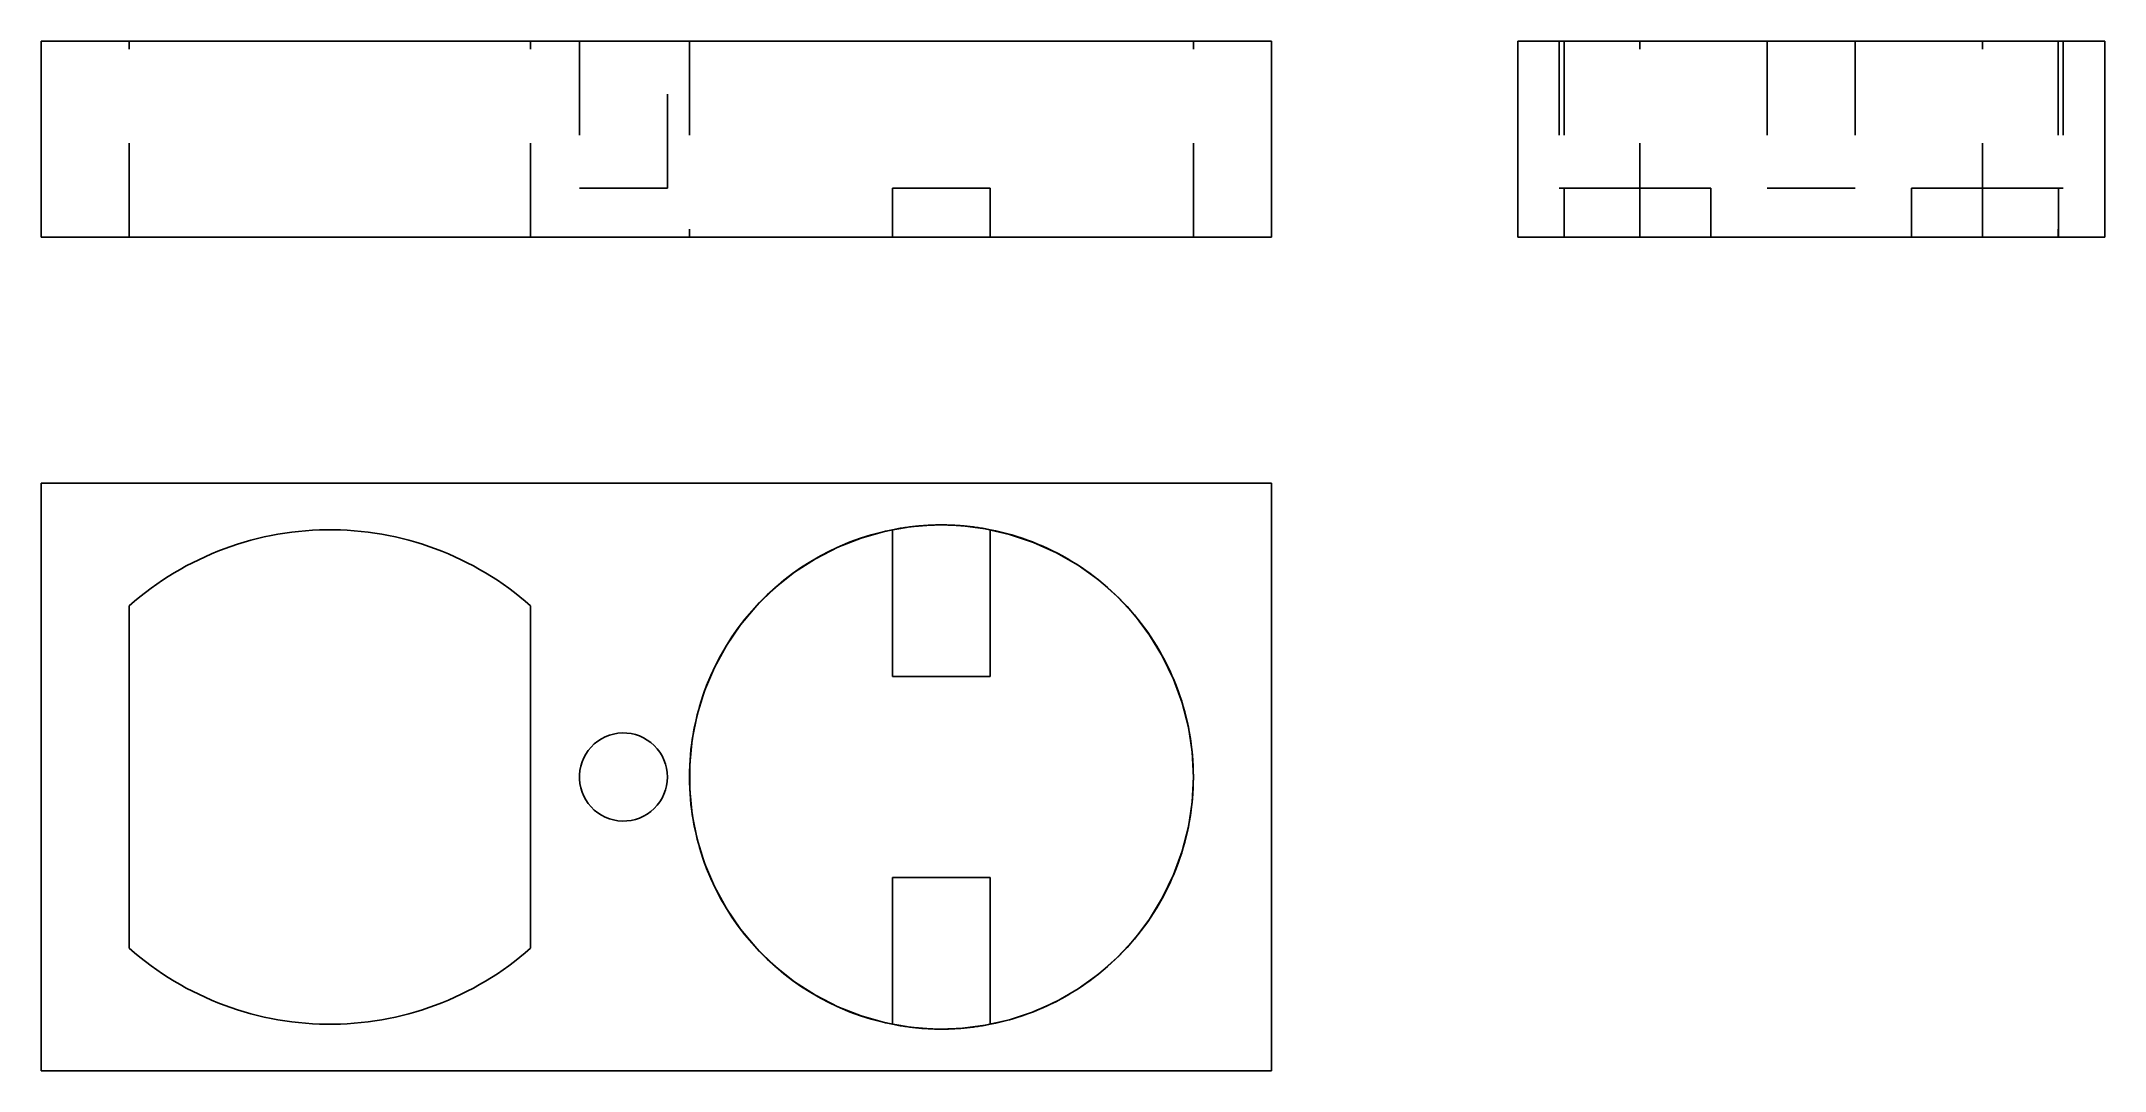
# Model space of a CAD drawing. Extents: x 0 to 2.2, y 0 to 1.1.
import ezdxf

# ---------------------------------------------------------------- set-up
doc = ezdxf.new("R2010")
doc.units = 0
doc.linetypes.add('HIDDEN', pattern=[0.06548, 0.043675, -0.021805])
for name, color, linetype in [('FRONT', 7, 'CONTINUOUS'), ('FRONT_HID', 7, 'HIDDEN'), ('LEFT', 7, 'CONTINUOUS'), ('LEFT_HID', 7, 'HIDDEN'), ('TOP', 7, 'CONTINUOUS'), ('TOP_HID', 7, 'HIDDEN')]:
    doc.layers.add(name, color=color, linetype=linetype)

msp = doc.modelspace()

# ---------------------------------------------------------------- linework, layer by layer
at = {"layer": 'FRONT'}
for p, q in [((1.309598, 1.095063), (0, 1.095063)), ((0, 0.886777), (0, 1.095063)), ((1.309598, 0.886777), (1.309598, 1.095063)), ((1.309598, 0.886777), (0, 0.886777))]:
    msp.add_line(p, q, dxfattribs=at)
at = {"layer": 'FRONT_HID', "linetype": 'HIDDEN'}
for p, q in [((0.093729, 1.095063), (0.520715, 1.095063)), ((0.093729, 0.886777), (0.093729, 1.095063)), ((0.093729, 0.886777), (0.093729, 1.095063)), ((0.520715, 1.095063), (0.093729, 1.095063)), ((0.093729, 0.886777), (0.093729, 1.095063)), ((0.520715, 0.886777), (0.520715, 1.095063)), ((0.520715, 0.886777), (0.520715, 1.095063)), ((0.520715, 0.886777), (0.520715, 1.095063)), ((0.666515, 1.095063), (0.572786, 1.095063)), ((0.572786, 1.095063), (0.666515, 1.095063)), ((0.572786, 1.095063), (0.572786, 0.938849)), ((0.666515, 0.938849), (0.666515, 1.095063)), ((1.226283, 1.095063), (0.689947, 1.095063)), ((0.689947, 1.095063), (1.226283, 1.095063)), ((0.689947, 1.095063), (0.689947, 0.886777)), ((1.226283, 0.886777), (1.226283, 1.095063)), ((0.666515, 0.938849), (0.572786, 0.938849)), ((0.572786, 0.938849), (0.666515, 0.938849)), ((1.010187, 0.938849), (0.906044, 0.938849)), ((0.906044, 0.886777), (0.906044, 0.938849)), ((0.906044, 0.886777), (0.906044, 0.938849)), ((0.906044, 0.938849), (1.010187, 0.938849)), ((0.906044, 0.938849), (1.010187, 0.938849)), ((0.906044, 0.886777), (0.906044, 0.938849)), ((0.906044, 0.886777), (0.906044, 0.938849)), ((1.010187, 0.938849), (0.906044, 0.938849)), ((1.010187, 0.886777), (1.010187, 0.938849)), ((1.010187, 0.886777), (1.010187, 0.938849)), ((1.010187, 0.886777), (1.010187, 0.938849)), ((1.010187, 0.886777), (1.010187, 0.938849)), ((0.093729, 0.886777), (0.520715, 0.886777)), ((0.520715, 0.886777), (0.093729, 0.886777)), ((0.577249, 0.886777), (0.574274, 0.886777)), ((0.574274, 0.886777), (0.577249, 0.886777)), ((0.580225, 0.886777), (0.577249, 0.886777)), ((0.577249, 0.886777), (0.580225, 0.886777)), ((0.583201, 0.886777), (0.580225, 0.886777)), ((0.580225, 0.886777), (0.583201, 0.886777)), ((0.586176, 0.886777), (0.583201, 0.886777)), ((0.583201, 0.886777), (0.586176, 0.886777)), ((0.589152, 0.886777), (0.586176, 0.886777)), ((0.586176, 0.886777), (0.589152, 0.886777)), ((0.592127, 0.886777), (0.589152, 0.886777)), ((0.589152, 0.886777), (0.592127, 0.886777)), ((0.595103, 0.886777), (0.592127, 0.886777)), ((0.592127, 0.886777), (0.595103, 0.886777)), ((0.598078, 0.886777), (0.595103, 0.886777)), ((0.595103, 0.886777), (0.598078, 0.886777)), ((0.601054, 0.886777), (0.598078, 0.886777)), ((0.598078, 0.886777), (0.601054, 0.886777)), ((0.604029, 0.886777), (0.601054, 0.886777)), ((0.601054, 0.886777), (0.604029, 0.886777)), ((0.607005, 0.886777), (0.604029, 0.886777)), ((0.604029, 0.886777), (0.607005, 0.886777)), ((0.60998, 0.886777), (0.607005, 0.886777)), ((0.607005, 0.886777), (0.60998, 0.886777)), ((0.612956, 0.886777), (0.60998, 0.886777)), ((0.60998, 0.886777), (0.612956, 0.886777)), ((0.615931, 0.886777), (0.612956, 0.886777)), ((0.612956, 0.886777), (0.615931, 0.886777)), ((0.618907, 0.886777), (0.615931, 0.886777)), ((0.615931, 0.886777), (0.618907, 0.886777)), ((0.621882, 0.886777), (0.618907, 0.886777)), ((0.618907, 0.886777), (0.621882, 0.886777)), ((0.624858, 0.886777), (0.621882, 0.886777)), ((0.621882, 0.886777), (0.624858, 0.886777)), ((0.627833, 0.886777), (0.624858, 0.886777)), ((0.624858, 0.886777), (0.627833, 0.886777)), ((0.630809, 0.886777), (0.627833, 0.886777)), ((0.627833, 0.886777), (0.630809, 0.886777)), ((0.633784, 0.886777), (0.630809, 0.886777)), ((0.630809, 0.886777), (0.633784, 0.886777)), ((0.63676, 0.886777), (0.633784, 0.886777)), ((0.633784, 0.886777), (0.63676, 0.886777)), ((0.639735, 0.886777), (0.63676, 0.886777)), ((0.63676, 0.886777), (0.639735, 0.886777)), ((0.642711, 0.886777), (0.639735, 0.886777)), ((0.639735, 0.886777), (0.642711, 0.886777)), ((0.645686, 0.886777), (0.642711, 0.886777)), ((0.642711, 0.886777), (0.645686, 0.886777)), ((0.648662, 0.886777), (0.645686, 0.886777)), ((0.645686, 0.886777), (0.648662, 0.886777)), ((0.651637, 0.886777), (0.648662, 0.886777)), ((0.648662, 0.886777), (0.651637, 0.886777)), ((0.654613, 0.886777), (0.651637, 0.886777)), ((0.651637, 0.886777), (0.654613, 0.886777)), ((0.657588, 0.886777), (0.654613, 0.886777)), ((0.654613, 0.886777), (0.657588, 0.886777)), ((0.660564, 0.886777), (0.657588, 0.886777)), ((0.657588, 0.886777), (0.660564, 0.886777)), ((0.663539, 0.886777), (0.660564, 0.886777)), ((0.660564, 0.886777), (0.663539, 0.886777)), ((0.666515, 0.886777), (0.663539, 0.886777)), ((0.663539, 0.886777), (0.666515, 0.886777)), ((0.906044, 0.886777), (0.689947, 0.886777)), ((0.689947, 0.886777), (0.906044, 0.886777)), ((1.010187, 0.886777), (0.906044, 0.886777)), ((0.906044, 0.886777), (1.010187, 0.886777)), ((0.906044, 0.886777), (1.010187, 0.886777)), ((1.010187, 0.886777), (0.906044, 0.886777)), ((1.226283, 0.886777), (1.010187, 0.886777)), ((1.010187, 0.886777), (1.226283, 0.886777))]:
    msp.add_line(p, q, dxfattribs=at)
at = {"layer": 'LEFT'}
for p, q in [((1.571517, 0.886777), (1.571517, 1.095063)), ((1.571517, 1.095063), (2.196375, 1.095063)), ((2.196375, 0.886777), (2.196375, 1.095063)), ((1.571517, 0.886777), (2.196375, 0.886777))]:
    msp.add_line(p, q, dxfattribs=at)
at = {"layer": 'LEFT_HID', "linetype": 'HIDDEN'}
for p, q in [((1.883946, 1.095063), (1.615778, 1.095063)), ((1.615778, 1.095063), (2.152114, 1.095063)), ((1.615778, 1.095063), (1.615778, 0.938849)), ((1.701696, 1.095063), (1.620985, 1.095063)), ((1.620985, 1.095063), (1.701696, 1.095063)), ((1.620985, 1.095063), (1.620985, 0.886777)), ((1.883946, 1.095063), (1.701696, 1.095063)), ((1.701696, 0.886777), (1.701696, 1.095063)), ((1.701696, 0.886777), (1.701696, 1.095063)), ((1.701696, 1.095063), (1.883946, 1.095063)), ((1.883946, 1.095063), (1.837082, 1.095063)), ((1.837082, 1.095063), (1.93081, 1.095063)), ((1.837082, 1.095063), (1.837082, 0.938849)), ((2.066196, 1.095063), (1.883946, 1.095063)), ((1.883946, 1.095063), (2.066196, 1.095063)), ((2.152114, 1.095063), (1.883946, 1.095063)), ((1.93081, 1.095063), (1.883946, 1.095063)), ((1.93081, 1.095063), (1.93081, 0.938849)), ((2.066196, 0.886777), (2.066196, 1.095063)), ((2.066196, 1.095063), (2.146907, 1.095063)), ((2.146907, 1.095063), (2.066196, 1.095063)), ((2.066196, 0.886777), (2.066196, 1.095063)), ((2.146907, 1.095063), (2.146907, 0.886777)), ((2.152114, 1.095063), (2.152114, 0.938849)), ((1.620882, 0.938849), (1.615778, 0.938849)), ((1.615778, 0.938849), (1.620882, 0.938849)), ((1.620882, 0.886777), (1.620882, 0.938849)), ((1.620882, 0.886777), (1.620882, 0.938849)), ((1.777096, 0.938849), (1.620882, 0.938849)), ((1.620882, 0.938849), (1.777096, 0.938849)), ((1.777096, 0.886777), (1.777096, 0.938849)), ((1.777096, 0.886777), (1.777096, 0.938849)), ((1.883946, 0.938849), (1.837082, 0.938849)), ((1.837082, 0.938849), (1.93081, 0.938849)), ((1.93081, 0.938849), (1.883946, 0.938849)), ((1.990796, 0.886777), (1.990796, 0.938849)), ((1.990796, 0.938849), (2.14701, 0.938849)), ((2.14701, 0.938849), (1.990796, 0.938849)), ((1.990796, 0.886777), (1.990796, 0.938849)), ((2.14701, 0.886777), (2.14701, 0.938849)), ((2.14701, 0.938849), (2.152114, 0.938849)), ((2.152114, 0.938849), (2.14701, 0.938849)), ((2.14701, 0.886777), (2.14701, 0.938849)), ((1.616021, 0.886777), (1.615859, 0.886777)), ((1.615859, 0.886777), (1.616021, 0.886777)), ((1.616183, 0.886777), (1.616021, 0.886777)), ((1.616021, 0.886777), (1.616183, 0.886777)), ((1.616345, 0.886777), (1.616183, 0.886777)), ((1.616183, 0.886777), (1.616345, 0.886777)), ((1.616507, 0.886777), (1.616345, 0.886777)), ((1.616345, 0.886777), (1.616507, 0.886777)), ((1.616669, 0.886777), (1.616507, 0.886777)), ((1.616507, 0.886777), (1.616669, 0.886777)), ((1.616831, 0.886777), (1.616669, 0.886777)), ((1.616669, 0.886777), (1.616831, 0.886777)), ((1.616993, 0.886777), (1.616831, 0.886777)), ((1.616831, 0.886777), (1.616993, 0.886777)), ((1.617155, 0.886777), (1.616993, 0.886777)), ((1.616993, 0.886777), (1.617155, 0.886777)), ((1.617317, 0.886777), (1.617155, 0.886777)), ((1.617155, 0.886777), (1.617317, 0.886777)), ((1.617479, 0.886777), (1.617317, 0.886777)), ((1.617317, 0.886777), (1.617479, 0.886777)), ((1.617641, 0.886777), (1.617479, 0.886777)), ((1.617479, 0.886777), (1.617641, 0.886777)), ((1.617803, 0.886777), (1.617641, 0.886777)), ((1.617641, 0.886777), (1.617803, 0.886777)), ((1.617965, 0.886777), (1.617803, 0.886777)), ((1.617803, 0.886777), (1.617965, 0.886777)), ((1.618127, 0.886777), (1.617965, 0.886777)), ((1.617965, 0.886777), (1.618127, 0.886777)), ((1.618289, 0.886777), (1.618127, 0.886777)), ((1.618127, 0.886777), (1.618289, 0.886777)), ((1.618451, 0.886777), (1.618289, 0.886777)), ((1.618289, 0.886777), (1.618451, 0.886777)), ((1.618613, 0.886777), (1.618451, 0.886777)), ((1.618451, 0.886777), (1.618613, 0.886777)), ((1.618775, 0.886777), (1.618613, 0.886777)), ((1.618613, 0.886777), (1.618775, 0.886777)), ((1.618937, 0.886777), (1.618775, 0.886777)), ((1.618775, 0.886777), (1.618937, 0.886777)), ((1.6191, 0.886777), (1.618937, 0.886777)), ((1.618937, 0.886777), (1.6191, 0.886777)), ((1.619262, 0.886777), (1.6191, 0.886777)), ((1.6191, 0.886777), (1.619262, 0.886777)), ((1.619424, 0.886777), (1.619262, 0.886777)), ((1.619262, 0.886777), (1.619424, 0.886777)), ((1.619586, 0.886777), (1.619424, 0.886777)), ((1.619424, 0.886777), (1.619586, 0.886777)), ((1.619748, 0.886777), (1.619586, 0.886777)), ((1.619586, 0.886777), (1.619748, 0.886777)), ((1.61991, 0.886777), (1.619748, 0.886777)), ((1.619748, 0.886777), (1.61991, 0.886777)), ((1.620072, 0.886777), (1.61991, 0.886777)), ((1.61991, 0.886777), (1.620072, 0.886777)), ((1.620234, 0.886777), (1.620072, 0.886777)), ((1.620072, 0.886777), (1.620234, 0.886777)), ((1.620396, 0.886777), (1.620234, 0.886777)), ((1.620234, 0.886777), (1.620396, 0.886777)), ((1.620558, 0.886777), (1.620396, 0.886777)), ((1.620396, 0.886777), (1.620558, 0.886777)), ((1.62072, 0.886777), (1.620558, 0.886777)), ((1.620558, 0.886777), (1.62072, 0.886777)), ((1.620882, 0.886777), (1.62072, 0.886777)), ((1.62072, 0.886777), (1.620882, 0.886777)), ((1.883946, 0.886777), (1.620882, 0.886777)), ((1.620882, 0.886777), (2.14701, 0.886777)), ((1.777096, 0.886777), (1.620882, 0.886777)), ((1.620882, 0.886777), (1.777096, 0.886777)), ((1.701696, 0.886777), (1.620985, 0.886777)), ((1.620985, 0.886777), (1.701696, 0.886777)), ((1.883946, 0.886777), (1.701696, 0.886777)), ((1.701696, 0.886777), (1.883946, 0.886777)), ((1.840432, 0.886777), (1.838982, 0.886777)), ((1.838982, 0.886777), (1.841883, 0.886777)), ((1.843333, 0.886777), (1.840432, 0.886777)), ((1.841883, 0.886777), (1.844784, 0.886777)), ((1.846234, 0.886777), (1.843333, 0.886777)), ((1.844784, 0.886777), (1.847685, 0.886777)), ((1.849135, 0.886777), (1.846234, 0.886777)), ((1.847685, 0.886777), (1.850585, 0.886777)), ((1.852036, 0.886777), (1.849135, 0.886777)), ((1.850585, 0.886777), (1.853486, 0.886777)), ((1.854937, 0.886777), (1.852036, 0.886777)), ((1.853486, 0.886777), (1.856387, 0.886777)), ((1.857838, 0.886777), (1.854937, 0.886777)), ((1.856387, 0.886777), (1.859288, 0.886777)), ((1.860739, 0.886777), (1.857838, 0.886777)), ((1.859288, 0.886777), (1.862189, 0.886777)), ((1.86364, 0.886777), (1.860739, 0.886777)), ((1.862189, 0.886777), (1.86509, 0.886777)), ((1.86654, 0.886777), (1.86364, 0.886777)), ((1.86509, 0.886777), (1.867991, 0.886777)), ((1.869441, 0.886777), (1.86654, 0.886777)), ((1.867991, 0.886777), (1.870892, 0.886777)), ((1.872342, 0.886777), (1.869441, 0.886777)), ((1.870892, 0.886777), (1.873793, 0.886777)), ((1.875243, 0.886777), (1.872342, 0.886777)), ((1.873793, 0.886777), (1.876694, 0.886777)), ((1.878144, 0.886777), (1.875243, 0.886777)), ((1.876694, 0.886777), (1.879595, 0.886777)), ((1.881045, 0.886777), (1.878144, 0.886777)), ((1.879595, 0.886777), (1.882495, 0.886777)), ((1.883946, 0.886777), (1.881045, 0.886777)), ((1.882495, 0.886777), (1.885396, 0.886777)), ((1.886847, 0.886777), (1.883946, 0.886777)), ((2.066196, 0.886777), (1.883946, 0.886777)), ((1.883946, 0.886777), (2.066196, 0.886777)), ((2.14701, 0.886777), (1.883946, 0.886777)), ((1.885396, 0.886777), (1.888297, 0.886777)), ((1.889748, 0.886777), (1.886847, 0.886777)), ((1.888297, 0.886777), (1.891198, 0.886777)), ((1.892649, 0.886777), (1.889748, 0.886777)), ((1.891198, 0.886777), (1.894099, 0.886777)), ((1.89555, 0.886777), (1.892649, 0.886777)), ((1.894099, 0.886777), (1.897, 0.886777)), ((1.89845, 0.886777), (1.89555, 0.886777)), ((1.897, 0.886777), (1.899901, 0.886777)), ((1.901351, 0.886777), (1.89845, 0.886777)), ((1.899901, 0.886777), (1.902802, 0.886777)), ((1.904252, 0.886777), (1.901351, 0.886777)), ((1.902802, 0.886777), (1.905703, 0.886777)), ((1.907153, 0.886777), (1.904252, 0.886777)), ((1.905703, 0.886777), (1.908604, 0.886777)), ((1.910054, 0.886777), (1.907153, 0.886777)), ((1.908604, 0.886777), (1.911505, 0.886777)), ((1.912955, 0.886777), (1.910054, 0.886777)), ((1.911505, 0.886777), (1.914405, 0.886777)), ((1.915856, 0.886777), (1.912955, 0.886777)), ((1.914405, 0.886777), (1.917306, 0.886777)), ((1.918757, 0.886777), (1.915856, 0.886777)), ((1.917306, 0.886777), (1.920207, 0.886777)), ((1.921658, 0.886777), (1.918757, 0.886777)), ((1.920207, 0.886777), (1.923108, 0.886777)), ((1.924559, 0.886777), (1.921658, 0.886777)), ((1.923108, 0.886777), (1.926009, 0.886777)), ((1.92746, 0.886777), (1.924559, 0.886777)), ((1.926009, 0.886777), (1.92891, 0.886777)), ((1.92891, 0.886777), (1.92746, 0.886777)), ((2.14701, 0.886777), (1.990796, 0.886777)), ((1.990796, 0.886777), (2.14701, 0.886777)), ((2.066196, 0.886777), (2.146907, 0.886777)), ((2.146907, 0.886777), (2.066196, 0.886777)), ((2.14701, 0.886777), (2.147172, 0.886777)), ((2.147172, 0.886777), (2.14701, 0.886777)), ((2.147172, 0.886777), (2.147334, 0.886777)), ((2.147334, 0.886777), (2.147172, 0.886777)), ((2.147334, 0.886777), (2.147496, 0.886777)), ((2.147496, 0.886777), (2.147334, 0.886777)), ((2.147496, 0.886777), (2.147658, 0.886777)), ((2.147658, 0.886777), (2.147496, 0.886777)), ((2.147658, 0.886777), (2.14782, 0.886777)), ((2.14782, 0.886777), (2.147658, 0.886777)), ((2.14782, 0.886777), (2.147982, 0.886777)), ((2.147982, 0.886777), (2.14782, 0.886777)), ((2.147982, 0.886777), (2.148144, 0.886777)), ((2.148144, 0.886777), (2.147982, 0.886777)), ((2.148144, 0.886777), (2.148306, 0.886777)), ((2.148306, 0.886777), (2.148144, 0.886777)), ((2.148306, 0.886777), (2.148468, 0.886777)), ((2.148468, 0.886777), (2.148306, 0.886777)), ((2.148468, 0.886777), (2.14863, 0.886777)), ((2.14863, 0.886777), (2.148468, 0.886777)), ((2.14863, 0.886777), (2.148792, 0.886777)), ((2.148792, 0.886777), (2.14863, 0.886777)), ((2.148792, 0.886777), (2.148954, 0.886777)), ((2.148954, 0.886777), (2.148792, 0.886777)), ((2.148954, 0.886777), (2.149116, 0.886777)), ((2.149116, 0.886777), (2.148954, 0.886777)), ((2.149116, 0.886777), (2.149278, 0.886777)), ((2.149278, 0.886777), (2.149116, 0.886777)), ((2.149278, 0.886777), (2.14944, 0.886777)), ((2.14944, 0.886777), (2.149278, 0.886777)), ((2.14944, 0.886777), (2.149602, 0.886777)), ((2.149602, 0.886777), (2.14944, 0.886777)), ((2.149602, 0.886777), (2.149765, 0.886777)), ((2.149765, 0.886777), (2.149602, 0.886777)), ((2.149765, 0.886777), (2.149927, 0.886777)), ((2.149927, 0.886777), (2.149765, 0.886777)), ((2.149927, 0.886777), (2.150089, 0.886777)), ((2.150089, 0.886777), (2.149927, 0.886777)), ((2.150089, 0.886777), (2.150251, 0.886777)), ((2.150251, 0.886777), (2.150089, 0.886777)), ((2.150251, 0.886777), (2.150413, 0.886777)), ((2.150413, 0.886777), (2.150251, 0.886777)), ((2.150413, 0.886777), (2.150575, 0.886777)), ((2.150575, 0.886777), (2.150413, 0.886777)), ((2.150575, 0.886777), (2.150737, 0.886777)), ((2.150737, 0.886777), (2.150575, 0.886777)), ((2.150737, 0.886777), (2.150899, 0.886777)), ((2.150899, 0.886777), (2.150737, 0.886777)), ((2.150899, 0.886777), (2.151061, 0.886777)), ((2.151061, 0.886777), (2.150899, 0.886777)), ((2.151061, 0.886777), (2.151223, 0.886777)), ((2.151223, 0.886777), (2.151061, 0.886777)), ((2.151223, 0.886777), (2.151385, 0.886777)), ((2.151385, 0.886777), (2.151223, 0.886777)), ((2.151385, 0.886777), (2.151547, 0.886777)), ((2.151547, 0.886777), (2.151385, 0.886777)), ((2.151547, 0.886777), (2.151709, 0.886777)), ((2.151709, 0.886777), (2.151547, 0.886777)), ((2.151709, 0.886777), (2.151871, 0.886777)), ((2.151871, 0.886777), (2.151709, 0.886777)), ((2.151871, 0.886777), (2.152033, 0.886777)), ((2.152033, 0.886777), (2.151871, 0.886777))]:
    msp.add_line(p, q, dxfattribs=at)
at = {"layer": 'TOP'}
for p, q in [((1.309598, 0.624858), (0, 0.624858)), ((0, 0.624858), (0, 0)), ((1.309598, 0), (1.309598, 0.624858)), ((0.259262, 0.571806), (0.251951, 0.570622)), ((0.266597, 0.572823), (0.259262, 0.571806)), ((0.273954, 0.573671), (0.266597, 0.572823)), ((0.281329, 0.574349), (0.273954, 0.573671)), ((0.288717, 0.574859), (0.281329, 0.574349)), ((0.296115, 0.575199), (0.288717, 0.574859)), ((0.303519, 0.575369), (0.296115, 0.575199)), ((0.310925, 0.575369), (0.303519, 0.575369)), ((0.318328, 0.575199), (0.310925, 0.575369)), ((0.325726, 0.574859), (0.318328, 0.575199)), ((0.333115, 0.574349), (0.325726, 0.574859)), ((0.340489, 0.573671), (0.333115, 0.574349)), ((0.347846, 0.572823), (0.340489, 0.573671)), ((0.355182, 0.571806), (0.347846, 0.572823)), ((0.362492, 0.570622), (0.355182, 0.571806)), ((0.898442, 0.573873), (0.872707, 0.566633)), ((0.92477, 0.578516), (0.898442, 0.573873)), ((0.906044, 0.575493), (0.906044, 0.419278)), ((0.951429, 0.580514), (0.92477, 0.578516)), ((0.978155, 0.579847), (0.951429, 0.580514)), ((1.004682, 0.576523), (0.978155, 0.579847)), ((1.030746, 0.570574), (1.004682, 0.576523)), ((1.010187, 0.419278), (1.010187, 0.575493)), ((0.181074, 0.549713), (0.174291, 0.54674)), ((0.187923, 0.55253), (0.181074, 0.549713)), ((0.194835, 0.555188), (0.187923, 0.55253)), ((0.201807, 0.557687), (0.194835, 0.555188)), ((0.208834, 0.560026), (0.201807, 0.557687)), ((0.215912, 0.562203), (0.208834, 0.560026)), ((0.223039, 0.564217), (0.215912, 0.562203)), ((0.23021, 0.566066), (0.223039, 0.564217)), ((0.237421, 0.567751), (0.23021, 0.566066)), ((0.24467, 0.56927), (0.237421, 0.567751)), ((0.251951, 0.570622), (0.24467, 0.56927)), ((0.369774, 0.56927), (0.362492, 0.570622)), ((0.377022, 0.567751), (0.369774, 0.56927)), ((0.384233, 0.566066), (0.377022, 0.567751)), ((0.391405, 0.564217), (0.384233, 0.566066)), ((0.398531, 0.562203), (0.391405, 0.564217)), ((0.40561, 0.560026), (0.398531, 0.562203)), ((0.412637, 0.557687), (0.40561, 0.560026)), ((0.419608, 0.555188), (0.412637, 0.557687)), ((0.42652, 0.55253), (0.419608, 0.555188)), ((0.433369, 0.549713), (0.42652, 0.55253)), ((0.440152, 0.54674), (0.433369, 0.549713)), ((0.847821, 0.556866), (0.824031, 0.544669)), ((0.872707, 0.566633), (0.847821, 0.556866)), ((1.056088, 0.562059), (1.030746, 0.570574)), ((1.080456, 0.551064), (1.056088, 0.562059)), ((1.103609, 0.537697), (1.080456, 0.551064)), ((0.141497, 0.529587), (0.135186, 0.525711)), ((0.147895, 0.533317), (0.141497, 0.529587)), ((0.154377, 0.536899), (0.147895, 0.533317)), ((0.160939, 0.540332), (0.154377, 0.536899)), ((0.167578, 0.543613), (0.160939, 0.540332)), ((0.174291, 0.54674), (0.167578, 0.543613)), ((0.446865, 0.543613), (0.440152, 0.54674)), ((0.453504, 0.540332), (0.446865, 0.543613)), ((0.460067, 0.536899), (0.453504, 0.540332)), ((0.466549, 0.533317), (0.460067, 0.536899)), ((0.472946, 0.529587), (0.466549, 0.533317)), ((0.479257, 0.525711), (0.472946, 0.529587)), ((0.801574, 0.530165), (0.780672, 0.513496)), ((0.824031, 0.544669), (0.801574, 0.530165)), ((1.125315, 0.522091), (1.103609, 0.537697)), ((0.110882, 0.508792), (0.105057, 0.504219)), ((0.116811, 0.51323), (0.110882, 0.508792)), ((0.12284, 0.517531), (0.116811, 0.51323)), ((0.128966, 0.521692), (0.12284, 0.517531)), ((0.135186, 0.525711), (0.128966, 0.521692)), ((0.485477, 0.521692), (0.479257, 0.525711)), ((0.491603, 0.517531), (0.485477, 0.521692)), ((0.497632, 0.51323), (0.491603, 0.517531)), ((0.503561, 0.508792), (0.497632, 0.51323)), ((0.509386, 0.504219), (0.503561, 0.508792)), ((0.780672, 0.513496), (0.761534, 0.494829)), ((1.14536, 0.504401), (1.125315, 0.522091)), ((0.099338, 0.499514), (0.093729, 0.494679)), ((0.093729, 0.494679), (0.093729, 0.312429)), ((0.105057, 0.504219), (0.099338, 0.499514)), ((0.515105, 0.499514), (0.509386, 0.504219)), ((0.520715, 0.494679), (0.515105, 0.499514)), ((0.520715, 0.312429), (0.520715, 0.494679)), ((0.761534, 0.494829), (0.74435, 0.47435)), ((1.163544, 0.484804), (1.14536, 0.504401)), ((1.179686, 0.463493), (1.163544, 0.484804)), ((0.74435, 0.47435), (0.72929, 0.452261)), ((1.193626, 0.440681), (1.179686, 0.463493)), ((0.72929, 0.452261), (0.716504, 0.428783)), ((1.205226, 0.416595), (1.193626, 0.440681)), ((0.716504, 0.428783), (0.70612, 0.404148)), ((0.906044, 0.419278), (1.010187, 0.419278)), ((0.70612, 0.404148), (0.69824, 0.378601)), ((1.214369, 0.391473), (1.205226, 0.416595)), ((0.69824, 0.378601), (0.692942, 0.352397)), ((1.220966, 0.365565), (1.214369, 0.391473)), ((0.596218, 0.353015), (0.592294, 0.35048)), ((0.600376, 0.355146), (0.596218, 0.353015)), ((0.604725, 0.356853), (0.600376, 0.355146)), ((0.609222, 0.358118), (0.604725, 0.356853)), ((0.613823, 0.358929), (0.609222, 0.358118)), ((0.618482, 0.359279), (0.613823, 0.358929)), ((0.623153, 0.359162), (0.618482, 0.359279)), ((0.627788, 0.358581), (0.623153, 0.359162)), ((0.632343, 0.357542), (0.627788, 0.358581)), ((0.636772, 0.356054), (0.632343, 0.357542)), ((0.641031, 0.354132), (0.636772, 0.356054)), ((0.645077, 0.351796), (0.641031, 0.354132)), ((0.64887, 0.349069), (0.645077, 0.351796)), ((0.692942, 0.352397), (0.69028, 0.325796)), ((1.224951, 0.33913), (1.220966, 0.365565)), ((0.577427, 0.332763), (0.575612, 0.328457)), ((0.579662, 0.336866), (0.577427, 0.332763)), ((0.582293, 0.340726), (0.579662, 0.336866)), ((0.585297, 0.344305), (0.582293, 0.340726)), ((0.588641, 0.347567), (0.585297, 0.344305)), ((0.592294, 0.35048), (0.588641, 0.347567)), ((0.652373, 0.345977), (0.64887, 0.349069)), ((0.655551, 0.342553), (0.652373, 0.345977)), ((0.658372, 0.338828), (0.655551, 0.342553)), ((0.660808, 0.334842), (0.658372, 0.338828)), ((0.662835, 0.330633), (0.660808, 0.334842)), ((0.664433, 0.326242), (0.662835, 0.330633)), ((1.226283, 0.312429), (1.224951, 0.33913)), ((0.093729, 0.312429), (0.093729, 0.130179)), ((0.520715, 0.130179), (0.520715, 0.312429)), ((0.57331, 0.319414), (0.572844, 0.314765)), ((0.572844, 0.314765), (0.572844, 0.310093)), ((0.572844, 0.310093), (0.57331, 0.305444)), ((0.574235, 0.323993), (0.57331, 0.319414)), ((0.575612, 0.328457), (0.574235, 0.323993)), ((0.665586, 0.321715), (0.664433, 0.326242)), ((0.666282, 0.317095), (0.665586, 0.321715)), ((0.665586, 0.303143), (0.666282, 0.307763)), ((0.666515, 0.312429), (0.666282, 0.317095)), ((0.666282, 0.307763), (0.666515, 0.312429)), ((0.69028, 0.325796), (0.69028, 0.299062)), ((1.224951, 0.285728), (1.226283, 0.312429)), ((0.57331, 0.305444), (0.574235, 0.300865)), ((0.574235, 0.300865), (0.575612, 0.2964)), ((0.575612, 0.2964), (0.577427, 0.292095)), ((0.577427, 0.292095), (0.579662, 0.287992)), ((0.579662, 0.287992), (0.582293, 0.284132)), ((0.655551, 0.282305), (0.658372, 0.286029)), ((0.658372, 0.286029), (0.660808, 0.290016)), ((0.660808, 0.290016), (0.662835, 0.294225)), ((0.662835, 0.294225), (0.664433, 0.298615)), ((0.664433, 0.298615), (0.665586, 0.303143)), ((0.69028, 0.299062), (0.692942, 0.27246)), ((1.220966, 0.259292), (1.224951, 0.285728)), ((0.582293, 0.284132), (0.585297, 0.280553)), ((0.585297, 0.280553), (0.588641, 0.277291)), ((0.588641, 0.277291), (0.592294, 0.274378)), ((0.592294, 0.274378), (0.596218, 0.271843)), ((0.596218, 0.271843), (0.600376, 0.269712)), ((0.600376, 0.269712), (0.604725, 0.268005)), ((0.604725, 0.268005), (0.609222, 0.26674)), ((0.609222, 0.26674), (0.613823, 0.265928)), ((0.613823, 0.265928), (0.618482, 0.265579)), ((0.618482, 0.265579), (0.623153, 0.265696)), ((0.623153, 0.265696), (0.627788, 0.266276)), ((0.627788, 0.266276), (0.632343, 0.267316)), ((0.632343, 0.267316), (0.636772, 0.268804)), ((0.636772, 0.268804), (0.641031, 0.270726)), ((0.641031, 0.270726), (0.645077, 0.273062)), ((0.645077, 0.273062), (0.64887, 0.275789)), ((0.64887, 0.275789), (0.652373, 0.27888)), ((0.652373, 0.27888), (0.655551, 0.282305)), ((0.692942, 0.27246), (0.69824, 0.246256)), ((0.69824, 0.246256), (0.70612, 0.22071)), ((1.214369, 0.233385), (1.220966, 0.259292)), ((0.70612, 0.22071), (0.716504, 0.196075)), ((1.205226, 0.208263), (1.214369, 0.233385)), ((0.906044, 0.205579), (0.906044, 0.049365)), ((1.010187, 0.205579), (0.906044, 0.205579)), ((1.010187, 0.049365), (1.010187, 0.205579)), ((1.193626, 0.184176), (1.205226, 0.208263)), ((0.716504, 0.196075), (0.72929, 0.172597)), ((1.179686, 0.161364), (1.193626, 0.184176)), ((0.72929, 0.172597), (0.74435, 0.150508)), ((1.163544, 0.140054), (1.179686, 0.161364)), ((0.74435, 0.150508), (0.761534, 0.130028)), ((1.14536, 0.120456), (1.163544, 0.140054)), ((0.093729, 0.130179), (0.099338, 0.125343)), ((0.099338, 0.125343), (0.105057, 0.120638)), ((0.105057, 0.120638), (0.110882, 0.116065)), ((0.110882, 0.116065), (0.116811, 0.111628)), ((0.116811, 0.111628), (0.12284, 0.107327)), ((0.491603, 0.107327), (0.497632, 0.111628)), ((0.497632, 0.111628), (0.503561, 0.116065)), ((0.503561, 0.116065), (0.509386, 0.120638)), ((0.509386, 0.120638), (0.515105, 0.125343)), ((0.515105, 0.125343), (0.520715, 0.130179)), ((0.761534, 0.130028), (0.780672, 0.111361)), ((0.780672, 0.111361), (0.801574, 0.094693)), ((1.125315, 0.102767), (1.14536, 0.120456)), ((0.12284, 0.107327), (0.128966, 0.103166)), ((0.128966, 0.103166), (0.135186, 0.099146)), ((0.135186, 0.099146), (0.141497, 0.09527)), ((0.141497, 0.09527), (0.147895, 0.091541)), ((0.147895, 0.091541), (0.154377, 0.087958)), ((0.154377, 0.087958), (0.160939, 0.084526)), ((0.453504, 0.084526), (0.460067, 0.087958)), ((0.460067, 0.087958), (0.466549, 0.091541)), ((0.466549, 0.091541), (0.472946, 0.09527)), ((0.472946, 0.09527), (0.479257, 0.099146)), ((0.479257, 0.099146), (0.485477, 0.103166)), ((0.485477, 0.103166), (0.491603, 0.107327)), ((0.801574, 0.094693), (0.824031, 0.080188)), ((1.103609, 0.087161), (1.125315, 0.102767)), ((0.160939, 0.084526), (0.167578, 0.081245)), ((0.167578, 0.081245), (0.174291, 0.078117)), ((0.174291, 0.078117), (0.181074, 0.075144)), ((0.181074, 0.075144), (0.187923, 0.072328)), ((0.187923, 0.072328), (0.194835, 0.069669)), ((0.194835, 0.069669), (0.201807, 0.06717)), ((0.201807, 0.06717), (0.208834, 0.064832)), ((0.40561, 0.064832), (0.412637, 0.06717)), ((0.412637, 0.06717), (0.419608, 0.069669)), ((0.419608, 0.069669), (0.42652, 0.072328)), ((0.42652, 0.072328), (0.433369, 0.075144)), ((0.433369, 0.075144), (0.440152, 0.078117)), ((0.440152, 0.078117), (0.446865, 0.081245)), ((0.446865, 0.081245), (0.453504, 0.084526)), ((0.824031, 0.080188), (0.847821, 0.067992)), ((0.847821, 0.067992), (0.872707, 0.058225)), ((1.056088, 0.062798), (1.080456, 0.073794)), ((1.080456, 0.073794), (1.103609, 0.087161)), ((0.208834, 0.064832), (0.215912, 0.062655)), ((0.215912, 0.062655), (0.223039, 0.060641)), ((0.223039, 0.060641), (0.23021, 0.058791)), ((0.23021, 0.058791), (0.237421, 0.057107)), ((0.237421, 0.057107), (0.24467, 0.055588)), ((0.24467, 0.055588), (0.251951, 0.054236)), ((0.251951, 0.054236), (0.259262, 0.053052)), ((0.259262, 0.053052), (0.266597, 0.052035)), ((0.266597, 0.052035), (0.273954, 0.051187)), ((0.273954, 0.051187), (0.281329, 0.050508)), ((0.281329, 0.050508), (0.288717, 0.049999)), ((0.288717, 0.049999), (0.296115, 0.049659)), ((0.296115, 0.049659), (0.303519, 0.049489)), ((0.303519, 0.049489), (0.310925, 0.049489)), ((0.310925, 0.049489), (0.318328, 0.049659)), ((0.318328, 0.049659), (0.325726, 0.049999)), ((0.325726, 0.049999), (0.333115, 0.050508)), ((0.333115, 0.050508), (0.340489, 0.051187)), ((0.340489, 0.051187), (0.347846, 0.052035)), ((0.347846, 0.052035), (0.355182, 0.053052)), ((0.355182, 0.053052), (0.362492, 0.054236)), ((0.362492, 0.054236), (0.369774, 0.055588)), ((0.369774, 0.055588), (0.377022, 0.057107)), ((0.377022, 0.057107), (0.384233, 0.058791)), ((0.384233, 0.058791), (0.391405, 0.060641)), ((0.391405, 0.060641), (0.398531, 0.062655)), ((0.398531, 0.062655), (0.40561, 0.064832)), ((0.872707, 0.058225), (0.898442, 0.050984)), ((0.898442, 0.050984), (0.92477, 0.046342)), ((0.92477, 0.046342), (0.951429, 0.044344)), ((0.951429, 0.044344), (0.978155, 0.045011)), ((0.978155, 0.045011), (1.004682, 0.048335)), ((1.004682, 0.048335), (1.030746, 0.054284)), ((1.030746, 0.054284), (1.056088, 0.062798)), ((0, 0), (1.309598, 0))]:
    msp.add_line(p, q, dxfattribs=at)
at = {"layer": 'TOP_HID', "linetype": 'HIDDEN'}
for p, q in [((0.894611, 0.572969), (0.883299, 0.569949)), ((0.906044, 0.575493), (0.894611, 0.572969)), ((0.907677, 0.575811), (0.906044, 0.575493)), ((0.909311, 0.576119), (0.907677, 0.575811)), ((0.910948, 0.576416), (0.909311, 0.576119)), ((0.912587, 0.576704), (0.910948, 0.576416)), ((0.914227, 0.576981), (0.912587, 0.576704)), ((0.915869, 0.577248), (0.914227, 0.576981)), ((0.917513, 0.577505), (0.915869, 0.577248)), ((0.919158, 0.577752), (0.917513, 0.577505)), ((0.920805, 0.577989), (0.919158, 0.577752)), ((0.922453, 0.578215), (0.920805, 0.577989)), ((0.924103, 0.578431), (0.922453, 0.578215)), ((0.925753, 0.578637), (0.924103, 0.578431)), ((0.927405, 0.578833), (0.925753, 0.578637)), ((0.929059, 0.579018), (0.927405, 0.578833)), ((0.930713, 0.579193), (0.929059, 0.579018)), ((0.932369, 0.579358), (0.930713, 0.579193)), ((0.934025, 0.579513), (0.932369, 0.579358)), ((0.935682, 0.579657), (0.934025, 0.579513)), ((0.937341, 0.579791), (0.935682, 0.579657)), ((0.939, 0.579915), (0.937341, 0.579791)), ((0.940659, 0.580028), (0.939, 0.579915)), ((0.94232, 0.580131), (0.940659, 0.580028)), ((0.943981, 0.580224), (0.94232, 0.580131)), ((0.945642, 0.580307), (0.943981, 0.580224)), ((0.947304, 0.580379), (0.945642, 0.580307)), ((0.948967, 0.580441), (0.947304, 0.580379)), ((0.95063, 0.580492), (0.948967, 0.580441)), ((0.952293, 0.580534), (0.95063, 0.580492)), ((0.953956, 0.580565), (0.952293, 0.580534)), ((0.95562, 0.580585), (0.953956, 0.580565)), ((0.957283, 0.580596), (0.95562, 0.580585)), ((0.958947, 0.580596), (0.957283, 0.580596)), ((0.960611, 0.580585), (0.958947, 0.580596)), ((0.962274, 0.580565), (0.960611, 0.580585)), ((0.963937, 0.580534), (0.962274, 0.580565)), ((0.9656, 0.580492), (0.963937, 0.580534)), ((0.967263, 0.580441), (0.9656, 0.580492)), ((0.968926, 0.580379), (0.967263, 0.580441)), ((0.970588, 0.580307), (0.968926, 0.580379)), ((0.972249, 0.580224), (0.970588, 0.580307)), ((0.97391, 0.580131), (0.972249, 0.580224)), ((0.975571, 0.580028), (0.97391, 0.580131)), ((0.977231, 0.579915), (0.975571, 0.580028)), ((0.97889, 0.579791), (0.977231, 0.579915)), ((0.980548, 0.579657), (0.97889, 0.579791)), ((0.982205, 0.579513), (0.980548, 0.579657)), ((0.983862, 0.579358), (0.982205, 0.579513)), ((0.985517, 0.579193), (0.983862, 0.579358)), ((0.987171, 0.579018), (0.985517, 0.579193)), ((0.988825, 0.578833), (0.987171, 0.579018)), ((0.990477, 0.578637), (0.988825, 0.578833)), ((0.992128, 0.578431), (0.990477, 0.578637)), ((0.993777, 0.578215), (0.992128, 0.578431)), ((0.995425, 0.577989), (0.993777, 0.578215)), ((0.997072, 0.577752), (0.995425, 0.577989)), ((0.998717, 0.577505), (0.997072, 0.577752)), ((1.000361, 0.577248), (0.998717, 0.577505)), ((1.002003, 0.576981), (1.000361, 0.577248)), ((1.003643, 0.576704), (1.002003, 0.576981)), ((1.005282, 0.576416), (1.003643, 0.576704)), ((1.006919, 0.576119), (1.005282, 0.576416)), ((1.008554, 0.575811), (1.006919, 0.576119)), ((1.010187, 0.575493), (1.008554, 0.575811)), ((1.015917, 0.574293), (1.010187, 0.575493)), ((1.021619, 0.572969), (1.015917, 0.574293)), ((1.027292, 0.571521), (1.021619, 0.572969)), ((1.032931, 0.569949), (1.027292, 0.571521)), ((0.839689, 0.553031), (0.8293, 0.547633)), ((0.850304, 0.557971), (0.839689, 0.553031)), ((0.861124, 0.562443), (0.850304, 0.557971)), ((0.87213, 0.566438), (0.861124, 0.562443)), ((0.883299, 0.569949), (0.87213, 0.566438)), ((1.038535, 0.568254), (1.032931, 0.569949)), ((1.0441, 0.566438), (1.038535, 0.568254)), ((1.049625, 0.5645), (1.0441, 0.566438)), ((1.055106, 0.562443), (1.049625, 0.5645)), ((1.06054, 0.560266), (1.055106, 0.562443)), ((1.065926, 0.557971), (1.06054, 0.560266)), ((1.071261, 0.555559), (1.065926, 0.557971)), ((1.076541, 0.553031), (1.071261, 0.555559)), ((1.081765, 0.550389), (1.076541, 0.553031)), ((1.08693, 0.547633), (1.081765, 0.550389)), ((0.799683, 0.528793), (0.790389, 0.521671)), ((0.809278, 0.535502), (0.799683, 0.528793)), ((0.819156, 0.541786), (0.809278, 0.535502)), ((0.8293, 0.547633), (0.819156, 0.541786)), ((1.092034, 0.544765), (1.08693, 0.547633)), ((1.097074, 0.541786), (1.092034, 0.544765)), ((1.102048, 0.538698), (1.097074, 0.541786)), ((1.106953, 0.535502), (1.102048, 0.538698)), ((1.111787, 0.5322), (1.106953, 0.535502)), ((1.116548, 0.528793), (1.111787, 0.5322)), ((1.121233, 0.525282), (1.116548, 0.528793)), ((0.77278, 0.506245), (0.764496, 0.497971)), ((0.781416, 0.51415), (0.77278, 0.506245)), ((0.790389, 0.521671), (0.781416, 0.51415)), ((1.125841, 0.521671), (1.121233, 0.525282)), ((1.130368, 0.51796), (1.125841, 0.521671)), ((1.134814, 0.51415), (1.130368, 0.51796)), ((1.139176, 0.510245), (1.134814, 0.51415)), ((1.143451, 0.506245), (1.139176, 0.510245)), ((1.147637, 0.502153), (1.143451, 0.506245)), ((0.756582, 0.489343), (0.749052, 0.480378)), ((0.764496, 0.497971), (0.756582, 0.489343)), ((1.151734, 0.497971), (1.147637, 0.502153)), ((1.155738, 0.4937), (1.151734, 0.497971)), ((1.159648, 0.489343), (1.155738, 0.4937)), ((1.163462, 0.484901), (1.159648, 0.489343)), ((1.167178, 0.480378), (1.163462, 0.484901)), ((0.735201, 0.461504), (0.728907, 0.451632)), ((0.741921, 0.471092), (0.735201, 0.461504)), ((0.749052, 0.480378), (0.741921, 0.471092)), ((1.170795, 0.475774), (1.167178, 0.480378)), ((1.17431, 0.471092), (1.170795, 0.475774)), ((1.177722, 0.466335), (1.17431, 0.471092)), ((1.181029, 0.461504), (1.177722, 0.466335)), ((1.18423, 0.456603), (1.181029, 0.461504)), ((0.723049, 0.441495), (0.717639, 0.431111)), ((0.728907, 0.451632), (0.723049, 0.441495)), ((1.187324, 0.451632), (1.18423, 0.456603)), ((1.190308, 0.446595), (1.187324, 0.451632)), ((1.193181, 0.441495), (1.190308, 0.446595)), ((1.195943, 0.436333), (1.193181, 0.441495)), ((0.712688, 0.420502), (0.708205, 0.409686)), ((0.717639, 0.431111), (0.712688, 0.420502)), ((1.198591, 0.431111), (1.195943, 0.436333)), ((1.201124, 0.425834), (1.198591, 0.431111)), ((1.203542, 0.420502), (1.201124, 0.425834)), ((1.205843, 0.415118), (1.203542, 0.420502)), ((0.704198, 0.398685), (0.700675, 0.38752)), ((0.708205, 0.409686), (0.704198, 0.398685)), ((1.208025, 0.409686), (1.205843, 0.415118)), ((1.210089, 0.404207), (1.208025, 0.409686)), ((1.212032, 0.398685), (1.210089, 0.404207)), ((1.213855, 0.393122), (1.212032, 0.398685)), ((0.697643, 0.376211), (0.695107, 0.364781)), ((0.700675, 0.38752), (0.697643, 0.376211)), ((1.215555, 0.38752), (1.213855, 0.393122)), ((1.217133, 0.381882), (1.215555, 0.38752)), ((1.218588, 0.376211), (1.217133, 0.381882)), ((1.219918, 0.37051), (1.218588, 0.376211)), ((0.693072, 0.353251), (0.691543, 0.341643)), ((0.695107, 0.364781), (0.693072, 0.353251)), ((1.221123, 0.364781), (1.219918, 0.37051)), ((1.222204, 0.359027), (1.221123, 0.364781)), ((1.223158, 0.353251), (1.222204, 0.359027)), ((1.223986, 0.347455), (1.223158, 0.353251)), ((0.690522, 0.32998), (0.690011, 0.318283)), ((0.691543, 0.341643), (0.690522, 0.32998)), ((1.224687, 0.341643), (1.223986, 0.347455)), ((1.225261, 0.335817), (1.224687, 0.341643)), ((1.225708, 0.32998), (1.225261, 0.335817)), ((1.226028, 0.324134), (1.225708, 0.32998)), ((0.690011, 0.318283), (0.690011, 0.306575)), ((1.226219, 0.318283), (1.226028, 0.324134)), ((1.226283, 0.312429), (1.226219, 0.318283)), ((1.226219, 0.306575), (1.226283, 0.312429)), ((0.690011, 0.306575), (0.690522, 0.294878)), ((0.690522, 0.294878), (0.691543, 0.283214)), ((1.224687, 0.283214), (1.225261, 0.289041)), ((1.225261, 0.289041), (1.225708, 0.294878)), ((1.225708, 0.294878), (1.226028, 0.300724)), ((1.226028, 0.300724), (1.226219, 0.306575)), ((0.691543, 0.283214), (0.693072, 0.271607)), ((0.693072, 0.271607), (0.695107, 0.260077)), ((1.221123, 0.260077), (1.222204, 0.265831)), ((1.222204, 0.265831), (1.223158, 0.271607)), ((1.223158, 0.271607), (1.223986, 0.277402)), ((1.223986, 0.277402), (1.224687, 0.283214)), ((0.695107, 0.260077), (0.697643, 0.248647)), ((0.697643, 0.248647), (0.700675, 0.237338)), ((1.215555, 0.237338), (1.217133, 0.242976)), ((1.217133, 0.242976), (1.218588, 0.248647)), ((1.218588, 0.248647), (1.219918, 0.254348)), ((1.219918, 0.254348), (1.221123, 0.260077)), ((0.700675, 0.237338), (0.704198, 0.226173)), ((0.704198, 0.226173), (0.708205, 0.215172)), ((1.208025, 0.215172), (1.210089, 0.22065)), ((1.210089, 0.22065), (1.212032, 0.226173)), ((1.212032, 0.226173), (1.213855, 0.231736)), ((1.213855, 0.231736), (1.215555, 0.237338)), ((0.708205, 0.215172), (0.712688, 0.204356)), ((0.712688, 0.204356), (0.717639, 0.193746)), ((1.198591, 0.193746), (1.201124, 0.199024)), ((1.201124, 0.199024), (1.203542, 0.204356)), ((1.203542, 0.204356), (1.205843, 0.209739)), ((1.205843, 0.209739), (1.208025, 0.215172)), ((0.717639, 0.193746), (0.723049, 0.183363)), ((0.723049, 0.183363), (0.728907, 0.173225)), ((1.187324, 0.173225), (1.190308, 0.178262)), ((1.190308, 0.178262), (1.193181, 0.183363)), ((1.193181, 0.183363), (1.195943, 0.188525)), ((1.195943, 0.188525), (1.198591, 0.193746)), ((0.728907, 0.173225), (0.735201, 0.163353)), ((0.735201, 0.163353), (0.741921, 0.153766)), ((0.741921, 0.153766), (0.749052, 0.14448)), ((1.170795, 0.149084), (1.17431, 0.153766)), ((1.17431, 0.153766), (1.177722, 0.158523)), ((1.177722, 0.158523), (1.181029, 0.163353)), ((1.181029, 0.163353), (1.18423, 0.168255)), ((1.18423, 0.168255), (1.187324, 0.173225)), ((0.749052, 0.14448), (0.756582, 0.135515)), ((0.756582, 0.135515), (0.764496, 0.126887)), ((1.155738, 0.131158), (1.159648, 0.135515)), ((1.159648, 0.135515), (1.163462, 0.139956)), ((1.163462, 0.139956), (1.167178, 0.14448)), ((1.167178, 0.14448), (1.170795, 0.149084)), ((0.764496, 0.126887), (0.77278, 0.118612)), ((0.77278, 0.118612), (0.781416, 0.110707)), ((0.781416, 0.110707), (0.790389, 0.103187)), ((1.130368, 0.106898), (1.134814, 0.110707)), ((1.134814, 0.110707), (1.139176, 0.114613)), ((1.139176, 0.114613), (1.143451, 0.118612)), ((1.143451, 0.118612), (1.147637, 0.122704)), ((1.147637, 0.122704), (1.151734, 0.126887)), ((1.151734, 0.126887), (1.155738, 0.131158)), ((0.790389, 0.103187), (0.799683, 0.096065)), ((0.799683, 0.096065), (0.809278, 0.089356)), ((0.809278, 0.089356), (0.819156, 0.083072)), ((1.102048, 0.08616), (1.106953, 0.089356)), ((1.106953, 0.089356), (1.111787, 0.092658)), ((1.111787, 0.092658), (1.116548, 0.096065)), ((1.116548, 0.096065), (1.121233, 0.099575)), ((1.121233, 0.099575), (1.125841, 0.103187)), ((1.125841, 0.103187), (1.130368, 0.106898)), ((0.819156, 0.083072), (0.8293, 0.077225)), ((0.8293, 0.077225), (0.839689, 0.071827)), ((0.839689, 0.071827), (0.850304, 0.066887)), ((0.850304, 0.066887), (0.861124, 0.062415)), ((1.06054, 0.064592), (1.065926, 0.066887)), ((1.065926, 0.066887), (1.071261, 0.069299)), ((1.071261, 0.069299), (1.076541, 0.071827)), ((1.076541, 0.071827), (1.081765, 0.074469)), ((1.081765, 0.074469), (1.08693, 0.077225)), ((1.08693, 0.077225), (1.092034, 0.080093)), ((1.092034, 0.080093), (1.097074, 0.083072)), ((1.097074, 0.083072), (1.102048, 0.08616)), ((0.861124, 0.062415), (0.87213, 0.05842)), ((0.87213, 0.05842), (0.883299, 0.054909)), ((0.883299, 0.054909), (0.894611, 0.051888)), ((0.894611, 0.051888), (0.906044, 0.049365)), ((0.906044, 0.049365), (0.907677, 0.049047)), ((0.907677, 0.049047), (0.909311, 0.048739)), ((0.909311, 0.048739), (0.910948, 0.048441)), ((0.910948, 0.048441), (0.912587, 0.048154)), ((0.912587, 0.048154), (0.914227, 0.047876)), ((0.914227, 0.047876), (0.915869, 0.047609)), ((0.915869, 0.047609), (0.917513, 0.047352)), ((0.917513, 0.047352), (0.919158, 0.047105)), ((0.919158, 0.047105), (0.920805, 0.046869)), ((0.920805, 0.046869), (0.922453, 0.046643)), ((0.922453, 0.046643), (0.924103, 0.046426)), ((0.924103, 0.046426), (0.925753, 0.046221)), ((0.925753, 0.046221), (0.927405, 0.046025)), ((0.927405, 0.046025), (0.929059, 0.04584)), ((0.929059, 0.04584), (0.930713, 0.045664)), ((0.930713, 0.045664), (0.932369, 0.0455)), ((0.932369, 0.0455), (0.934025, 0.045345)), ((0.934025, 0.045345), (0.935682, 0.045201)), ((0.935682, 0.045201), (0.937341, 0.045067)), ((0.937341, 0.045067), (0.939, 0.044943)), ((0.939, 0.044943), (0.940659, 0.044829)), ((0.940659, 0.044829), (0.94232, 0.044726)), ((0.94232, 0.044726), (0.943981, 0.044633)), ((0.943981, 0.044633), (0.945642, 0.044551)), ((0.945642, 0.044551), (0.947304, 0.044479)), ((0.947304, 0.044479), (0.948967, 0.044417)), ((0.948967, 0.044417), (0.95063, 0.044365)), ((0.95063, 0.044365), (0.952293, 0.044324)), ((0.952293, 0.044324), (0.953956, 0.044293)), ((0.953956, 0.044293), (0.95562, 0.044272)), ((0.95562, 0.044272), (0.957283, 0.044262)), ((0.957283, 0.044262), (0.958947, 0.044262)), ((0.958947, 0.044262), (0.960611, 0.044272)), ((0.960611, 0.044272), (0.962274, 0.044293)), ((0.962274, 0.044293), (0.963937, 0.044324)), ((0.963937, 0.044324), (0.9656, 0.044365)), ((0.9656, 0.044365), (0.967263, 0.044417)), ((0.967263, 0.044417), (0.968926, 0.044479)), ((0.968926, 0.044479), (0.970588, 0.044551)), ((0.970588, 0.044551), (0.972249, 0.044633)), ((0.972249, 0.044633), (0.97391, 0.044726)), ((0.97391, 0.044726), (0.975571, 0.044829)), ((0.975571, 0.044829), (0.977231, 0.044943)), ((0.977231, 0.044943), (0.97889, 0.045067)), ((0.97889, 0.045067), (0.980548, 0.045201)), ((0.980548, 0.045201), (0.982205, 0.045345)), ((0.982205, 0.045345), (0.983862, 0.0455)), ((0.983862, 0.0455), (0.985517, 0.045664)), ((0.985517, 0.045664), (0.987171, 0.04584)), ((0.987171, 0.04584), (0.988825, 0.046025)), ((0.988825, 0.046025), (0.990477, 0.046221)), ((0.990477, 0.046221), (0.992128, 0.046426)), ((0.992128, 0.046426), (0.993777, 0.046643)), ((0.993777, 0.046643), (0.995425, 0.046869)), ((0.995425, 0.046869), (0.997072, 0.047105)), ((0.997072, 0.047105), (0.998717, 0.047352)), ((0.998717, 0.047352), (1.000361, 0.047609)), ((1.000361, 0.047609), (1.002003, 0.047876)), ((1.002003, 0.047876), (1.003643, 0.048154)), ((1.003643, 0.048154), (1.005282, 0.048441)), ((1.005282, 0.048441), (1.006919, 0.048739)), ((1.006919, 0.048739), (1.008554, 0.049047)), ((1.008554, 0.049047), (1.010187, 0.049365)), ((1.010187, 0.049365), (1.015917, 0.050564)), ((1.015917, 0.050564), (1.021619, 0.051888)), ((1.021619, 0.051888), (1.027292, 0.053337)), ((1.027292, 0.053337), (1.032931, 0.054909)), ((1.032931, 0.054909), (1.038535, 0.056603)), ((1.038535, 0.056603), (1.0441, 0.05842)), ((1.0441, 0.05842), (1.049625, 0.060357)), ((1.049625, 0.060357), (1.055106, 0.062415)), ((1.055106, 0.062415), (1.06054, 0.064592))]:
    msp.add_line(p, q, dxfattribs=at)

doc.saveas('drawing.dxf')
